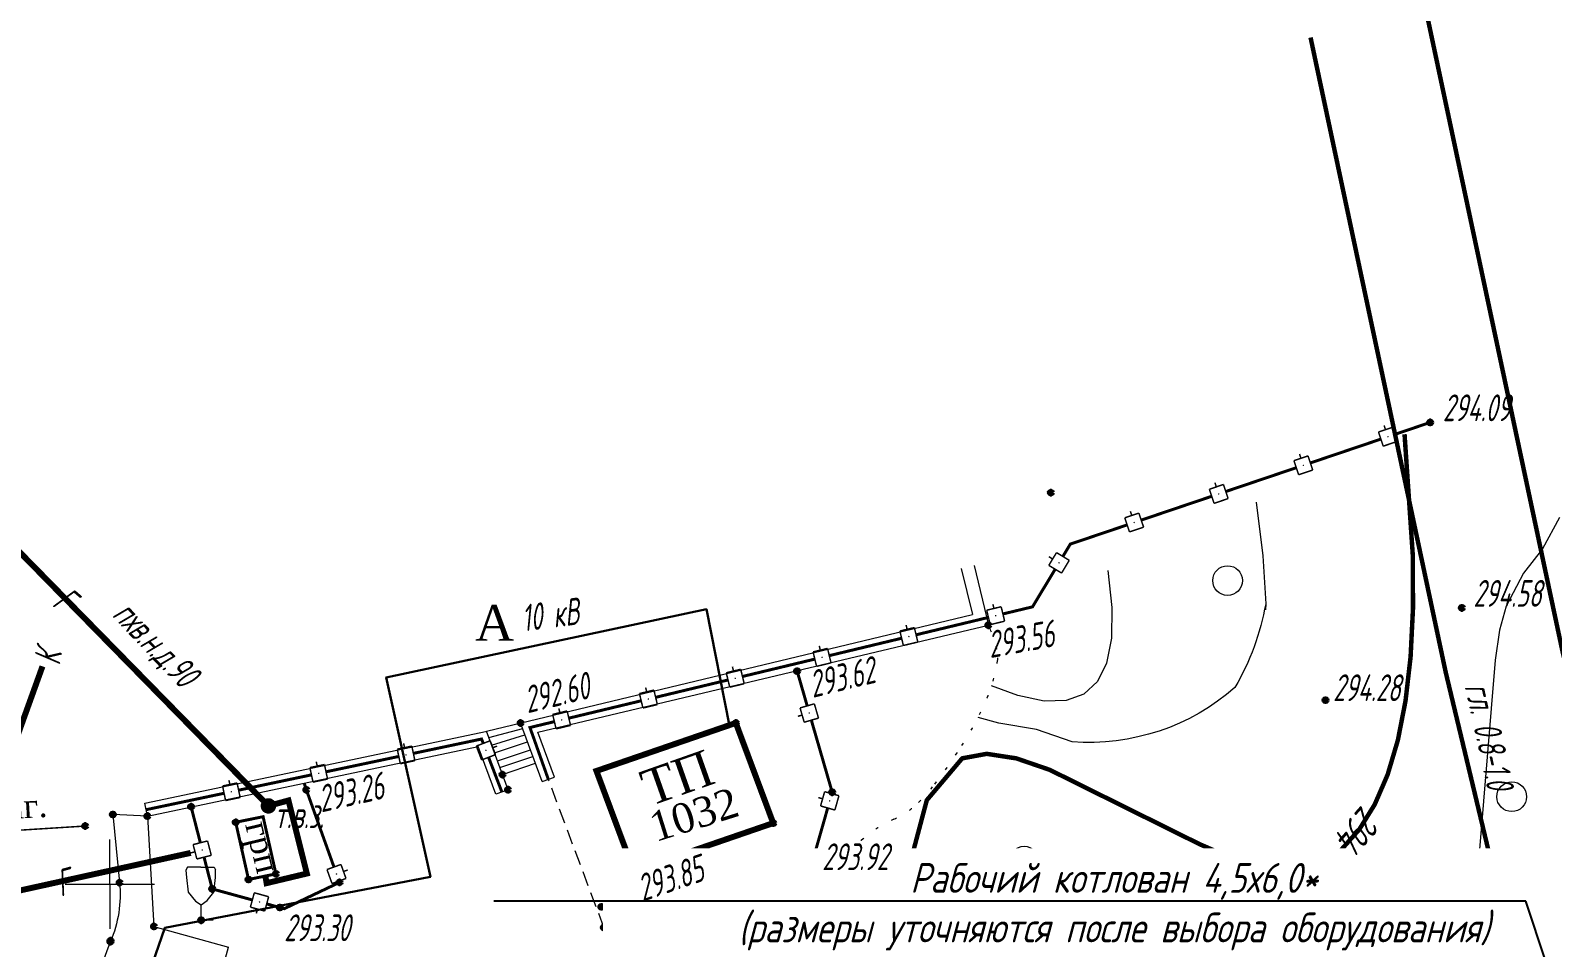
# Model space of a CAD drawing. Header units: metres. Extents: x 0 to 3282, y 0 to 1671.
# Drawn here: x 2035.9 to 2087, y 1343.3 to 1374.1 of the extents above; entities that cross this region are included whole.
import ezdxf
from ezdxf import colors
from ezdxf.entities.mleader import LeaderData, LeaderLine
from ezdxf.math import Vec2, Vec3

# ---------------------------------------------------------------- set-up
doc = ezdxf.new("R2010")
doc.units = ezdxf.units.M
for name, pattern in [('71100000a', [1, 0, -1]), ('COMMUN', [6, 5, -1]), ('DASHED', [0.75, 0.5, -0.25])]:
    doc.linetypes.add(name, pattern=pattern)
for name, color, linetype, lineweight, transparency in [('31252100', 7, 'Continuous', 18, 0.65), ('71100000', 7, 'Continuous', 18, 0.65), ('71133200', 7, 'Continuous', 18, 0.65), ('82212100', 7, 'Continuous', 18, 0.65), ('Commun', 7, 'Continuous', 18, 0.65), ('CONTOURS-LABEL', 7, 'Continuous', 18, 0.65), ('GEO_POINTS', 7, 'Continuous', 18, 0.65), ('Grid', 7, 'Continuous', 18, 0.65), ('Otm', 7, 'Continuous', 18, 0.65), ('R_Поверхность5_CNT-MAJ', 7, 'Continuous', 18, 0.65), ('R_Поверхность5_CNT-MIN', 7, 'Continuous', 18, 0.65), ('Sit', 7, 'Continuous', 18, 0.65), ('Text', 7, 'Continuous', 18, 0.65), ('Text_com', 7, 'Continuous', 18, 0.65), ('Us_znak', 7, 'Continuous', 18, 0.65), ('Us_znak_fon', 7, 'Continuous', 18, 0.65)]:
    doc.layers.add(name, color=color, linetype=linetype, lineweight=lineweight, transparency=transparency)
doc.layers.add('НВ текст', color=213, linetype='Continuous', lineweight=13)
doc.styles.add('eskd', font='ESKD1.shx', dxfattribs={"width": 1.2, "oblique": 15})
doc.styles.get("Standard").update_dxf_attribs({"font": 'GOST_0.TTF', "oblique": 15})
doc.styles.add('style1', font='times.ttf', dxfattribs={"height": 1})
doc.linetypes.add('KABELww_500', pattern='A,0.0001,-0.4,[131,ltypeshp.shx,S=0.4,R=90,X=0.4,Y=-0.4],0.2,[131,ltypeshp.shx,S=0.2,R=90,X=0.4,Y=-0.2],3.6,[131,ltypeshp.shx,S=0.2,R=-90,X=-0.4,Y=0.2],0.2,[131,ltypeshp.shx,S=0.4,R=-90,X=-0.4,Y=0.4],-0.8,4,-0.4', length=9.6001)
doc.linetypes.add('ПОДЗ_ЛИНИИ_СВЯЗИ', pattern='A,4.8,-0.2,[133,ltypeshp.shx,S=0.2,R=0,X=-0.2,Y=0],-0.2,4.8,-2', length=12)
picture_1 = doc.add_image_def('image1.png', size_in_pixel=(630, 728))

# ---------------------------------------------------------------- blocks, each defined once
blk = doc.blocks.new('71133200')
for p, q in [((-0.924145, 3.560442), (-1.024145, 3.360442)), ((-1.024145, 3.360442), (-0.977382, 2.864397)), ((-0.024145, 3.560442), (-0.924145, 3.560442)), ((-0.024145, 3.560442), (0.875855, 3.560442)), ((0.875855, 3.560442), (0.958164, 3.395824)), ((0.975974, 2.864397), (0.958164, 3.395824)), ((-0.977382, 2.864397), (-0.861899, 1.88241)), ((0.861899, 1.88241), (0.975974, 2.864397)), ((-0.861899, 1.88241), (-0.374616, 1.28565)), ((-0.374616, 1.28565), (0, 1.039723)), ((0, 1.039723), (0.401375, 1.321765)), ((0, 0), (0, 1.039723)), ((0.401375, 1.321765), (0.861899, 1.88241)), ((0.8, 0), (0, 0))]:
    blk.add_line(p, q)
at = {"style": 'eskd', "oblique": 14.99997778}
blk.add_attdef('Z', (1.873004, -0.239356), '', height=2, dxfattribs=at)
blk = doc.blocks.new('*U45')
at = {"layer": '82212100', "linetype": 'Continuous', "ltscale": 0.5}
for points in [[(5192453.11, 4968951.126, 1), (5192453.097, 4968951.174, 1)], [(5192457.607, 4968950.366, 1), (5192457.624, 4968950.318, 1)], [(5192455.053, 4968949.397, 1), (5192455.005, 4968949.41, 1)]]:
    blk.add_hatch(color=256, dxfattribs=at).paths.add_polyline_path(points, flags=0)
at = {"layer": '82212100', "ltscale": 0.5}
blk.add_lwpolyline([(5192457.531, 4968950.577, 0.1, 0.1, 0), (5192456.604, 4968953.169, 0.1, 0.1, 0), (5192456.529, 4968953.399, 0, 0, 0)], format="xyseb", dxfattribs=at)
at = {"layer": '82212100', "linetype": 'Continuous', "ltscale": 0.5, "flags": 128}
blk.add_lwpolyline([(5192452.73, 4968952.603, 0.1, 0.1, 0), (5192453.041, 4968951.392, 0, 0, 0)], format="xyseb", dxfattribs=at)
at = {"layer": '82212100', "linetype": 'Continuous', "ltscale": 0.5, "const_width": 0.05}
for points in [[(5192452.799, 4968951.33), (5192453.283, 4968951.454)], [(5192453.283, 4968951.454), (5192453.408, 4968950.97)], [(5192452.861, 4968951.088), (5192452.716, 4968951.05)], [(5192452.924, 4968950.846), (5192452.799, 4968951.33)], [(5192453.408, 4968950.97), (5192452.924, 4968950.846)], [(5192457.296, 4968950.493), (5192457.767, 4968950.662)], [(5192457.465, 4968950.022), (5192457.296, 4968950.493)], [(5192457.767, 4968950.662), (5192457.935, 4968950.191)], [(5192457.851, 4968950.426), (5192457.992, 4968950.477)], [(5192457.935, 4968950.191), (5192457.465, 4968950.022)], [(5192454.722, 4968949.229), (5192454.854, 4968949.711)], [(5192454.854, 4968949.711), (5192455.336, 4968949.578)], [(5192455.336, 4968949.578), (5192455.204, 4968949.096)], [(5192455.204, 4968949.096), (5192454.722, 4968949.229)], [(5192454.963, 4968949.162), (5192454.923, 4968949.018)]]:
    blk.add_lwpolyline(points, dxfattribs=at)
at = {"layer": '82212100', "linetype": 'Continuous', "ltscale": 0.5}
for points in [[(5192453.166, 4968950.908, 0.1, 0.1, 0), (5192453.44, 4968949.84, 0.1, 0.1, 0), (5192454.788, 4968949.47, 0, 0, 0)], [(5192455.27, 4968949.337, 0.1, 0.1, 0), (5192455.858, 4968949.175, 0.1, 0.1, 0), (5192457.717, 4968950.06, 0.1, 0.1, 0), (5192457.7, 4968950.107, 0, 0, 0)]]:
    blk.add_lwpolyline(points, format="xyseb", dxfattribs=at)
blk = doc.blocks.new('*U46')
at = {"layer": '82212100', "linetype": 'Continuous', "ltscale": 0.5}
for points in [[(5192492.921, 4968965.032, 1), (5192492.968, 4968965.048, 1)], [(5192490.079, 4968964.071, 1), (5192490.126, 4968964.087, 1)], [(5192487.237, 4968963.11, 1), (5192487.284, 4968963.126, 1)], [(5192484.395, 4968962.149, 1), (5192484.442, 4968962.165, 1)], [(5192481.881, 4968960.78, 1), (5192481.906, 4968960.823, 1)], [(5192479.74, 4968959.019, 1), (5192479.789, 4968959.03, 1)], [(5192476.823, 4968958.318, 1), (5192476.872, 4968958.33, 1)], [(5192473.906, 4968957.618, 1), (5192473.955, 4968957.629, 1)], [(5192470.989, 4968956.917, 1), (5192471.038, 4968956.929, 1)], [(5192468.072, 4968956.216, 1), (5192468.121, 4968956.228, 1)], [(5192465.155, 4968955.516, 1), (5192465.204, 4968955.527, 1)]]:
    blk.add_hatch(color=256, dxfattribs=at).paths.add_polyline_path(points, flags=0)
for points, const_width in [([(5192492.627, 4968965.197), (5192493.101, 4968965.357)], 0.05), ([(5192492.787, 4968964.723), (5192492.627, 4968965.197)], 0.05), ([(5192492.864, 4968965.277), (5192492.816, 4968965.419)], 0.05), ([(5192493.101, 4968965.357), (5192493.261, 4968964.883)], 0.05), ([(5192492.707, 4968964.96), (5192490.339, 4968964.159)], 0.1), ([(5192493.261, 4968964.883), (5192492.787, 4968964.723)], 0.05), ([(5192489.785, 4968964.236), (5192490.259, 4968964.396)], 0.05), ([(5192489.946, 4968963.762), (5192489.785, 4968964.236)], 0.05), ([(5192490.022, 4968964.316), (5192489.974, 4968964.458)], 0.05), ([(5192490.259, 4968964.396), (5192490.419, 4968963.922)], 0.05), ([(5192489.866, 4968963.999), (5192487.497, 4968963.198)], 0.1), ([(5192490.419, 4968963.922), (5192489.946, 4968963.762)], 0.05), ([(5192486.944, 4968963.274), (5192487.417, 4968963.435)], 0.05), ([(5192487.104, 4968962.801), (5192486.944, 4968963.274)], 0.05), ([(5192487.18, 4968963.355), (5192487.132, 4968963.497)], 0.05), ([(5192487.417, 4968963.435), (5192487.577, 4968962.961)], 0.05), ([(5192487.024, 4968963.038), (5192484.655, 4968962.237)], 0.1), ([(5192487.577, 4968962.961), (5192487.104, 4968962.801)], 0.05), ([(5192484.102, 4968962.313), (5192484.575, 4968962.473)], 0.05), ([(5192484.262, 4968961.84), (5192484.102, 4968962.313)], 0.05), ([(5192484.339, 4968962.393), (5192484.29, 4968962.535)], 0.05), ([(5192484.575, 4968962.473), (5192484.736, 4968962)], 0.05), ([(5192484.736, 4968962), (5192484.262, 4968961.84)], 0.05), ([(5192481.55, 4968960.716), (5192481.809, 4968961.145)], 0.05), ([(5192481.809, 4968961.145), (5192482.237, 4968960.886)], 0.05), ([(5192481.979, 4968960.458), (5192481.55, 4968960.716)], 0.05), ([(5192481.679, 4968960.93), (5192481.551, 4968961.008)], 0.05), ([(5192482.237, 4968960.886), (5192481.979, 4968960.458)], 0.05), ([(5192479.463, 4968959.209), (5192479.949, 4968959.326)], 0.05), ([(5192479.58, 4968958.723), (5192479.463, 4968959.209)], 0.05), ([(5192479.706, 4968959.268), (5192479.671, 4968959.414)], 0.05), ([(5192479.949, 4968959.326), (5192480.066, 4968958.84)], 0.05), ([(5192476.546, 4968958.509), (5192477.032, 4968958.625)], 0.05), ([(5192476.789, 4968958.567), (5192476.754, 4968958.713)], 0.05), ([(5192477.032, 4968958.625), (5192477.149, 4968958.139)], 0.05), ([(5192479.521, 4968958.966), (5192477.091, 4968958.382)], 0.1), ([(5192480.066, 4968958.84), (5192479.58, 4968958.723)], 0.05), ([(5192476.604, 4968958.266), (5192474.174, 4968957.682)], 0.1), ([(5192476.663, 4968958.023), (5192476.546, 4968958.509)], 0.05), ([(5192477.149, 4968958.139), (5192476.663, 4968958.023)], 0.05), ([(5192473.687, 4968957.565), (5192471.257, 4968956.981)], 0.1), ([(5192473.629, 4968957.808), (5192474.115, 4968957.925)], 0.05), ([(5192473.746, 4968957.322), (5192473.629, 4968957.808)], 0.05), ([(5192473.872, 4968957.866), (5192473.837, 4968958.012)], 0.05), ([(5192474.115, 4968957.925), (5192474.232, 4968957.439)], 0.05), ([(5192470.712, 4968957.107), (5192471.198, 4968957.224)], 0.05), ([(5192470.829, 4968956.621), (5192470.712, 4968957.107)], 0.05), ([(5192470.955, 4968957.166), (5192470.92, 4968957.312)], 0.05), ([(5192471.198, 4968957.224), (5192471.315, 4968956.738)], 0.05), ([(5192474.232, 4968957.439), (5192473.746, 4968957.322)], 0.05), ([(5192467.795, 4968956.407), (5192468.281, 4968956.524)], 0.05), ([(5192468.038, 4968956.465), (5192468.003, 4968956.611)], 0.05), ([(5192468.281, 4968956.524), (5192468.398, 4968956.037)], 0.05), ([(5192470.77, 4968956.864), (5192468.339, 4968956.28)], 0.1), ([(5192471.315, 4968956.738), (5192470.829, 4968956.621)], 0.05), ([(5192467.853, 4968956.164), (5192465.422, 4968955.58)], 0.1), ([(5192467.912, 4968955.921), (5192467.795, 4968956.407)], 0.05), ([(5192468.398, 4968956.037), (5192467.912, 4968955.921)], 0.05), ([(5192464.878, 4968955.706), (5192465.364, 4968955.823)], 0.05), ([(5192464.995, 4968955.22), (5192464.878, 4968955.706)], 0.05), ([(5192465.121, 4968955.765), (5192465.086, 4968955.91)], 0.05), ([(5192465.364, 4968955.823), (5192465.481, 4968955.337)], 0.05), ([(5192465.481, 4968955.337), (5192464.995, 4968955.22)], 0.05)]:
    blk.add_lwpolyline(points, dxfattribs=dict(at, const_width=const_width))
at = {"layer": '82212100', "linetype": 'Continuous', "ltscale": 0.5, "flags": 128}
blk.add_lwpolyline([(5192494.365, 4968965.521, 0.1, 0.1, 0), (5192493.181, 4968965.12, 0, 0, 0)], format="xyseb", dxfattribs=at)
at = {"layer": '82212100', "linetype": 'Continuous', "ltscale": 0.5}
for points in [[(5192484.182, 4968962.076, 0.1, 0.1, 0), (5192482.273, 4968961.431, 0.1, 0.1, 0), (5192482.023, 4968961.016, 0, 0, 0)], [(5192481.765, 4968960.587, 0.1, 0.1, 0), (5192481.002, 4968959.322, 0.1, 0.1, 0), (5192480.008, 4968959.083, 0, 0, 0)]]:
    blk.add_lwpolyline(points, format="xyseb", dxfattribs=at)
at = {"layer": '82212100', "ltscale": 0.5}
blk.add_lwpolyline([(5192464.936, 4968955.463, 0.1, 0.1, 0), (5192464.116, 4968955.266, 0.1, 0.1, 0), (5192464.733, 4968953.524, 0, 0, 0)], format="xyseb", dxfattribs=at)
blk = doc.blocks.new('*U47')
at = {"layer": '82212100', "linetype": 'Continuous', "ltscale": 0.5}
for points in [[(5192462.627, 4968954.521, 1), (5192462.645, 4968954.474, 1)], [(5192459.93, 4968954.34, 1), (5192459.979, 4968954.35, 1)], [(5192456.994, 4968953.721, 1), (5192457.043, 4968953.731, 1)], [(5192454.059, 4968953.102, 1), (5192454.108, 4968953.112, 1)]]:
    blk.add_hatch(color=256, dxfattribs=at).paths.add_polyline_path(points, flags=0)
for points, const_width in [([(5192459.658, 4968954.538), (5192460.147, 4968954.641)], 0.05), ([(5192459.761, 4968954.048), (5192459.658, 4968954.538)], 0.05), ([(5192459.902, 4968954.589), (5192459.872, 4968954.736)], 0.05), ([(5192460.147, 4968954.641), (5192460.25, 4968954.152)], 0.05), ([(5192462.313, 4968954.642), (5192462.78, 4968954.821)], 0.05), ([(5192462.492, 4968954.175), (5192462.313, 4968954.642)], 0.05), ([(5192462.78, 4968954.821), (5192462.959, 4968954.354)], 0.05), ([(5192462.87, 4968954.587), (5192463.01, 4968954.641)], 0.05), ([(5192456.722, 4968953.919), (5192457.212, 4968954.022)], 0.05), ([(5192456.967, 4968953.97), (5192456.936, 4968954.117)], 0.05), ([(5192457.212, 4968954.022), (5192457.315, 4968953.533)], 0.05), ([(5192459.709, 4968954.293), (5192457.263, 4968953.777)], 0.1), ([(5192460.25, 4968954.152), (5192459.761, 4968954.048)], 0.05), ([(5192462.959, 4968954.354), (5192462.492, 4968954.175)], 0.05), ([(5192454.032, 4968953.352), (5192454.001, 4968953.498)], 0.05), ([(5192456.774, 4968953.674), (5192454.328, 4968953.159)], 0.1), ([(5192456.826, 4968953.43), (5192456.722, 4968953.919)], 0.05), ([(5192457.315, 4968953.533), (5192456.826, 4968953.43)], 0.05), ([(5192453.787, 4968953.3), (5192454.276, 4968953.403)], 0.05), ([(5192453.89, 4968952.811), (5192453.787, 4968953.3)], 0.05), ([(5192454.379, 4968952.914), (5192453.89, 4968952.811)], 0.05), ([(5192454.276, 4968953.403), (5192454.379, 4968952.914)], 0.05)]:
    blk.add_lwpolyline(points, dxfattribs=dict(at, const_width=const_width))
blk.add_lwpolyline([(5192462.547, 4968954.731, 0.1, 0.1, 0), (5192462.49, 4968954.879, 0.1, 0.1, 0), (5192460.199, 4968954.396, 0, 0, 0)], format="xyseb", dxfattribs=at)
at = {"layer": '82212100', "linetype": 'Continuous', "ltscale": 0.5, "flags": 128}
blk.add_lwpolyline([(5192463.173, 4968953.097, 0.1, 0.1, 0), (5192462.726, 4968954.264, 0, 0, 0)], format="xyseb", dxfattribs=at)
at = {"layer": '82212100', "ltscale": 0.5, "const_width": 0.1}
blk.add_lwpolyline([(5192453.838, 4968953.055), (5192451.216, 4968952.503)], dxfattribs=at)
blk = doc.blocks.new('*U48')
at = {"layer": '82212100', "linetype": 'Continuous', "ltscale": 0.5}
for points in [[(5192492.921, 4968965.032, 1), (5192492.968, 4968965.048, 1)], [(5192490.079, 4968964.071, 1), (5192490.126, 4968964.087, 1)], [(5192487.237, 4968963.11, 1), (5192487.284, 4968963.126, 1)], [(5192484.395, 4968962.149, 1), (5192484.442, 4968962.165, 1)], [(5192481.881, 4968960.78, 1), (5192481.906, 4968960.823, 1)]]:
    blk.add_hatch(color=256, dxfattribs=at).paths.add_polyline_path(points, flags=0)
for points, const_width in [([(5192492.627, 4968965.197), (5192493.101, 4968965.357)], 0.05), ([(5192492.787, 4968964.723), (5192492.627, 4968965.197)], 0.05), ([(5192492.864, 4968965.277), (5192492.816, 4968965.419)], 0.05), ([(5192493.101, 4968965.357), (5192493.261, 4968964.883)], 0.05), ([(5192492.707, 4968964.96), (5192490.339, 4968964.159)], 0.1), ([(5192493.261, 4968964.883), (5192492.787, 4968964.723)], 0.05), ([(5192489.785, 4968964.236), (5192490.259, 4968964.396)], 0.05), ([(5192489.946, 4968963.762), (5192489.785, 4968964.236)], 0.05), ([(5192490.022, 4968964.316), (5192489.974, 4968964.458)], 0.05), ([(5192490.259, 4968964.396), (5192490.419, 4968963.922)], 0.05), ([(5192489.866, 4968963.999), (5192487.497, 4968963.198)], 0.1), ([(5192490.419, 4968963.922), (5192489.946, 4968963.762)], 0.05), ([(5192486.944, 4968963.274), (5192487.417, 4968963.435)], 0.05), ([(5192487.104, 4968962.801), (5192486.944, 4968963.274)], 0.05), ([(5192487.18, 4968963.355), (5192487.132, 4968963.497)], 0.05), ([(5192487.417, 4968963.435), (5192487.577, 4968962.961)], 0.05), ([(5192487.024, 4968963.038), (5192484.655, 4968962.237)], 0.1), ([(5192487.577, 4968962.961), (5192487.104, 4968962.801)], 0.05), ([(5192484.102, 4968962.313), (5192484.575, 4968962.473)], 0.05), ([(5192484.262, 4968961.84), (5192484.102, 4968962.313)], 0.05), ([(5192484.339, 4968962.393), (5192484.29, 4968962.535)], 0.05), ([(5192484.575, 4968962.473), (5192484.736, 4968962)], 0.05), ([(5192484.736, 4968962), (5192484.262, 4968961.84)], 0.05), ([(5192481.55, 4968960.716), (5192481.809, 4968961.145)], 0.05), ([(5192481.809, 4968961.145), (5192482.237, 4968960.886)], 0.05), ([(5192481.979, 4968960.458), (5192481.55, 4968960.716)], 0.05), ([(5192481.679, 4968960.93), (5192481.551, 4968961.008)], 0.05), ([(5192482.237, 4968960.886), (5192481.979, 4968960.458)], 0.05)]:
    blk.add_lwpolyline(points, dxfattribs=dict(at, const_width=const_width))
at = {"layer": '82212100', "linetype": 'Continuous', "ltscale": 0.5, "flags": 128}
blk.add_lwpolyline([(5192494.365, 4968965.521, 0.1, 0.1, 0), (5192493.181, 4968965.12, 0, 0, 0)], format="xyseb", dxfattribs=at)
at = {"layer": '82212100', "linetype": 'Continuous', "ltscale": 0.5}
blk.add_lwpolyline([(5192484.182, 4968962.076, 0.1, 0.1, 0), (5192482.273, 4968961.431, 0.1, 0.1, 0), (5192482.023, 4968961.016, 0, 0, 0)], format="xyseb", dxfattribs=at)
at = {"layer": '82212100', "ltscale": 0.5, "const_width": 0.1}
blk.add_lwpolyline([(5192481.765, 4968960.587), (5192481.002, 4968959.322)], dxfattribs=at)
blk = doc.blocks.new('*U49')
at = {"layer": '82212100', "linetype": 'Continuous', "ltscale": 0.5}
for points in [[(5192473.508, 4968955.729, 1), (5192473.495, 4968955.777, 1)], [(5192474.183, 4968952.777, 1), (5192474.196, 4968952.825, 1)], [(5192472.834, 4968950.412, 1), (5192472.882, 4968950.426, 1)], [(5192469.961, 4968949.549, 1), (5192470.009, 4968949.564, 1)], [(5192467.088, 4968948.687, 1), (5192467.136, 4968948.701, 1)]]:
    blk.add_hatch(color=256, dxfattribs=at).paths.add_polyline_path(points, flags=0)
at = {"layer": '82212100', "linetype": 'Continuous', "ltscale": 0.5, "flags": 128}
blk.add_lwpolyline([(5192473.085, 4968957.194, 0.1, 0.1, 0), (5192473.432, 4968955.993, 0, 0, 0)], format="xyseb", dxfattribs=at)
at = {"layer": '82212100', "linetype": 'Continuous', "ltscale": 0.5}
for points, const_width in [([(5192473.192, 4968955.924), (5192473.672, 4968956.063)], 0.05), ([(5192473.672, 4968956.063), (5192473.811, 4968955.582)], 0.05), ([(5192473.261, 4968955.684), (5192473.117, 4968955.642)], 0.05), ([(5192473.331, 4968955.443), (5192473.192, 4968955.924)], 0.05), ([(5192473.811, 4968955.582), (5192473.331, 4968955.443)], 0.05), ([(5192473.881, 4968952.629), (5192474.018, 4968953.11)], 0.05), ([(5192474.018, 4968953.11), (5192474.498, 4968952.973)], 0.05), ([(5192474.498, 4968952.973), (5192474.362, 4968952.492)], 0.05), ([(5192473.949, 4968952.87), (5192473.805, 4968952.911)], 0.05), ([(5192474.362, 4968952.492), (5192473.881, 4968952.629)], 0.05), ([(5192472.619, 4968950.347), (5192470.224, 4968949.628)], 0.1), ([(5192472.547, 4968950.586), (5192473.026, 4968950.73)], 0.05), ([(5192472.691, 4968950.107), (5192472.547, 4968950.586)], 0.05), ([(5192472.787, 4968950.658), (5192472.743, 4968950.802)], 0.05), ([(5192473.026, 4968950.73), (5192473.17, 4968950.251)], 0.05), ([(5192469.674, 4968949.724), (5192470.153, 4968949.868)], 0.05), ([(5192469.913, 4968949.796), (5192469.87, 4968949.94)], 0.05), ([(5192470.153, 4968949.868), (5192470.296, 4968949.389)], 0.05), ([(5192473.17, 4968950.251), (5192472.691, 4968950.107)], 0.05), ([(5192469.746, 4968949.485), (5192467.351, 4968948.766)], 0.1), ([(5192469.817, 4968949.245), (5192469.674, 4968949.724)], 0.05), ([(5192470.296, 4968949.389), (5192469.817, 4968949.245)], 0.05), ([(5192466.8, 4968948.862), (5192467.279, 4968949.005)], 0.05), ([(5192466.944, 4968948.383), (5192466.8, 4968948.862)], 0.05), ([(5192467.04, 4968948.934), (5192466.997, 4968949.077)], 0.05), ([(5192467.279, 4968949.005), (5192467.423, 4968948.527)], 0.05), ([(5192467.423, 4968948.527), (5192466.944, 4968948.383)], 0.05)]:
    blk.add_lwpolyline(points, dxfattribs=dict(at, const_width=const_width))
for points in [[(5192473.571, 4968955.513, 0.1, 0.1, 0), (5192474.272, 4968953.09, 0.1, 0.1, 0), (5192474.258, 4968953.042, 0, 0, 0)], [(5192474.121, 4968952.561, 0.1, 0.1, 0), (5192473.573, 4968950.633, 0.1, 0.1, 0), (5192473.098, 4968950.491, 0, 0, 0)]]:
    blk.add_lwpolyline(points, format="xyseb", dxfattribs=at)
at = {"layer": '82212100', "ltscale": 0.5, "const_width": 0.1}
blk.add_lwpolyline([(5192466.872, 4968948.622), (5192466.601, 4968948.541)], dxfattribs=at)
blk = doc.blocks.new('31252100a')
blk.add_circle((0, 0), 1)
blk = doc.blocks.new('GRID')
at = {"layer": 'Grid', "color": 104}
blk.add_line((-1.5, 0), (1.5, 0), dxfattribs=at)
for points in [[(0, 0), (0, 1.5)], [(0, 0), (0, -1.5)]]:
    blk.add_lwpolyline(points, dxfattribs=at)
blk = doc.blocks.new('KOVER')
at = {"layer": 'Us_znak', "lineweight": -2}
blk.add_hatch(color=0, dxfattribs=at).paths.add_polyline_path([(-0.21, 0, 1), (0.21, 0, 1)])
at = {"layer": 'Us_znak_fon', "true_color": 0xffffff}
blk.add_hatch(color=7, dxfattribs=at).paths.add_polyline_path([(-0.26, 0, 1), (0.26, 0, 1)])
at = {"layer": 'Us_znak', "color": 0, "lineweight": -2}
blk.add_circle((0, 0), 0.21, dxfattribs=at)

msp = doc.modelspace()

# ---------------------------------------------------------------- linework, layer by layer
at = {"color": 192, "linetype": 'ПОДЗ_ЛИНИИ_СВЯЗИ', "lineweight": 60, "ltscale": 0.4, "const_width": 0.15, "elevation": 294.927, "flags": 128}
msp.add_lwpolyline([(2082.815, 1374.643), (2087.359, 1353.294), (2107.579, 1268.983), (2112.6, 1247.681)], dxfattribs=at)
at = {"color": 192, "linetype": 'ПОДЗ_ЛИНИИ_СВЯЗИ', "lineweight": 60, "ltscale": 0.4, "const_width": 0.15, "flags": 128}
msp.add_lwpolyline([(2078.904, 1373.881), (2083.448, 1352.533), (2103.668, 1268.222), (2108.69, 1246.919)], dxfattribs=at)
at = {"layer": '71100000', "linetype": '71100000a', "ltscale": 0.5}
msp.add_lwpolyline([(2064.703, 1342.837, -0.031008), (2063.961, 1343.305, -0.033317), (2063.332, 1343.825, -0.052941), (2063.047, 1344.157, -0.046429), (2062.805, 1344.593, -0.076839), (2062.715, 1344.925, -0.061348), (2062.721, 1345.356, -0.123062), (2062.962, 1345.959, -0.058649), (2063.873, 1346.951, -0.073014), (2064.905, 1347.606, 0.088951), (2065.736, 1348.171, 0.03661), (2066.278, 1348.785, 0.0189), (2067.19, 1350.082, 0.044284), (2068.037, 1351.686, 0.062004), (2068.388, 1352.936, 0.100923), (2068.368, 1353.324, 0.045359), (2068.079, 1354.132)], format="xyb", dxfattribs=at)
at = {"layer": 'Commun', "color": 4, "linetype": 'COMMUN', "ltscale": 0.7, "const_width": 0.2, "flags": 128}
for points in [[(2041.275, 1346.473), (2033.759, 1344.818), (2024.631, 1324.564), (2007.049, 1303.838), (2006.14, 1302.082), (1993.054, 1332.724), (1973.571, 1377.655), (1961.298, 1407.187)], [(2043.887, 1348.053), (2030.284, 1361.939)]]:
    msp.add_lwpolyline(points, dxfattribs=at)
at = {"layer": 'Commun', "color": 1, "linetype": 'KABELww_500', "lineweight": 30, "elevation": 289.986, "flags": 128}
msp.add_lwpolyline([(2059.382, 1350.746), (2058.602, 1354.663), (2047.839, 1352.371), (2049.33, 1345.669), (2040.403, 1343.95), (2022.004, 1290.782), (2048.508, 1235.647)], dxfattribs=at)
at = {"layer": 'Commun', "color": 32, "linetype": 'COMMUN', "ltscale": 0.7, "const_width": 0.2, "elevation": 289.283, "flags": 128}
msp.add_lwpolyline([(2024.307, 1319.468), (2036.296, 1352.744)], dxfattribs=at)
at = {"layer": 'Commun', "color": 4, "linetype": 'COMMUN', "ltscale": 0.7, "const_width": 0.2, "elevation": 293.671, "flags": 128}
msp.add_lwpolyline([(2043.785, 1345.695), (2043.826, 1345.456), (2045.179, 1345.779), (2044.561, 1348.236), (2043.747, 1348.015)], dxfattribs=at)
at = {"layer": 'GEO_POINTS', "lineweight": 60}
for centre in [(2082.924, 1360.943, 294.086), (2070.179, 1358.584, 293.509), (2083.99, 1354.708, 294.584), (2068.079, 1354.126, 293.563), (2061.652, 1352.583, 293.624), (2079.406, 1351.608, 294.281), (2052.363, 1350.84, 292.597), (2059.593, 1350.841, 294.66), (2051.752, 1349.104, 293.527), (2045.163, 1348.591, 293.262), (2051.939, 1348.595, 293.533), (2062.831, 1348.512, 293.78), (2038.659, 1347.763, 292.474), (2039.821, 1347.71, 292.515), (2041.289, 1348.025, 293.079), (2037.733, 1347.376, 292.508), (2042.787, 1347.503, 293.671), (2060.849, 1347.475, 293.788), (2043.219, 1345.58, 293.703), (2044.14, 1345.768, 292.964), (2056.164, 1345.862, 293.846), (2062.132, 1346.055, 293.921), (2038.887, 1345.474, 292.591), (2041.999, 1345.263, 293.242), (2046.276, 1345.482, 293.473), (2062.721, 1345.356, 294.019), (2044.272, 1344.637, 293.296), (2055.075, 1344.659, 293.868), (2041.626, 1344.209, 293.127), (2038.58, 1343.522, 292.865), (2040.042, 1344.002, 292.839), (2055.16, 1343.963, 293.889), (2038.579, 1343.49, 292.735)]:
    msp.add_circle(centre, 0.06, dxfattribs=at)
at = {"layer": 'R_Поверхность5_CNT-MAJ', "color": 32, "const_width": 0.15, "elevation": 294, "flags": 128}
msp.add_lwpolyline([(2082.062, 1360.547), (2082.339, 1356.486), (2082.346, 1354.693), (2082.265, 1353.059), (2082.095, 1351.582), (2081.838, 1350.264), (2081.494, 1349.104), (2081.061, 1348.103), (2080.54, 1347.26), (2079.931, 1346.574), (2079.235, 1346.048), (2078.45, 1345.817), (2077.488, 1345.906), (2076.386, 1346.244), (2075.183, 1346.763), (2070.141, 1349.265), (2069.016, 1349.651), (2068.023, 1349.803), (2067.2, 1349.652), (2066.01, 1348.246), (2064.741, 1343.468), (2064.431, 1342.994)], dxfattribs=at)
at = {"layer": 'R_Поверхность5_CNT-MIN', "color": 32, "flags": 128}
for points, elevation in [([(2077.079, 1358.259), (2077.302, 1356.463), (2077.396, 1354.847), (2077.391, 1354.645)], 293.5), ([(2087.266, 1357.747), (2086.695, 1356.694), (2086.064, 1355.88), (2085.473, 1354.771), (2085.256, 1353.963), (2085.104, 1352.946), (2084.585, 1346.585), (2084.384, 1345.431), (2084.102, 1344.442), (2083.718, 1343.67), (2083.211, 1343.168)], 294.5), ([(2072.095, 1355.97), (2072.227, 1354.727), (2072.212, 1353.689), (2072.049, 1352.856), (2071.74, 1352.229), (2071.283, 1351.807), (2070.688, 1351.592), (2069.949, 1351.577), (2069.067, 1351.762), (2068.188, 1352.093)], 293), ([(2081.848, 1343.122), (2080.104, 1343.937), (2078.178, 1345.033), (2076.298, 1345.68), (2074.584, 1345.752), (2073.541, 1344.893), (2072.66, 1343.47), (2071.893, 1341.604)], 294.5)]:
    msp.add_lwpolyline(points, dxfattribs=dict(at, elevation=elevation))
at = {"layer": 'R_Поверхность5_CNT-MIN', "color": 32, "elevation": 293.5, "flags": 128}
msp.add_lwpolyline([(2077.396, 1354.847, -0.088713), (2076.365, 1352.037, -0.201715), (2070.891, 1350.204), (2069.697, 1350.616), (2068.435, 1350.839), (2067.73, 1351.023)], format="xyb", dxfattribs=at)
at = {"layer": 'Sit', "flags": 128}
for points, elevation in [([(2067.169, 1356.032), (2067.541, 1354.485)], 293.563), ([(2067.597, 1356.135), (2068.079, 1354.132)], 293.563), ([(2051.216, 1350.564), (2067.541, 1354.485)], 292.597), ([(2052.945, 1350.529), (2068.079, 1354.126)], 292.597), ([(2053.085, 1348.871), (2052.363, 1350.84)], 293.533), ([(2039.73, 1348.14), (2051.232, 1350.568)], 292.515), ([(2051.939, 1348.595), (2051.216, 1350.564)], 293.533), ([(2051.292, 1350.356), (2052.432, 1350.652)], 293.527), ([(2051.387, 1350.098), (2052.507, 1350.446)], 293.527), ([(2051.481, 1349.842), (2052.593, 1350.212)], 293.527), ([(2053.498, 1349.022), (2052.945, 1350.529)], 293.533), ([(2039.821, 1347.71), (2050.934, 1350.055)], 292.515), ([(2051.526, 1348.444), (2050.934, 1350.055)], 293.533), ([(2051.58, 1349.573), (2052.692, 1349.943)], 293.527), ([(2051.666, 1349.339), (2052.776, 1349.713)], 293.527), ([(2051.752, 1349.104), (2052.86, 1349.484)], 293.527), ([(2053.085, 1348.871), (2053.498, 1349.022)], 293.533), ([(2051.939, 1348.595), (2051.526, 1348.444)], 293.533), ([(2039.821, 1347.71), (2039.73, 1348.14)], 292.515), ([(2039.821, 1347.71), (2040.042, 1344.002), (2042.547, 1343.299)], 292.515), ([(2034.154, 1331.443), (2038.579, 1343.49)], 293.768), ([(2042.251, 1342.245), (2042.547, 1343.299)], 293.25)]:
    msp.add_lwpolyline(points, dxfattribs=dict(at, elevation=elevation))
for points, const_width, elevation in [([(2059.593, 1350.841), (2060.849, 1347.475), (2056.164, 1345.862), (2054.909, 1349.228)], 0.2, 294.66), ([(2042.787, 1347.503), (2043.219, 1345.58), (2044.14, 1345.768), (2043.709, 1347.69)], 0.1, 293.671)]:
    msp.add_lwpolyline(points, close=True, dxfattribs=dict(at, const_width=const_width, elevation=elevation))
at = {"layer": 'Sit', "linetype": 'DASHED', "elevation": 293.563, "flags": 128}
msp.add_lwpolyline([(2055.16, 1343.963), (2053.292, 1348.947)], dxfattribs=at)
at = {"layer": 'Sit', "elevation": 292.515, "flags": 128}
msp.add_lwpolyline([(2039.821, 1347.71), (2038.659, 1347.763), (2038.887, 1345.474, -0.124641), (2038.579, 1343.49, 13.131359)], format="xyb", dxfattribs=at)
at = {"layer": 'Sit', "const_width": 0.05, "elevation": 292.508, "flags": 128}
msp.add_lwpolyline([(2037.733, 1347.376), (2032.791, 1347.064)], dxfattribs=at)

# ---------------------------------------------------------------- block references
at = {"layer": '31252100', "color": 7, "xscale": 0.5, "yscale": 0.5, "zscale": 0.5}
for p in [(2076.116, 1355.626), (2085.662, 1348.363), (2069.282, 1346.194), (2078.285, 1345.761)]:
    msp.add_blockref('31252100a', p, dxfattribs=at)
at = {"layer": '71133200', "color": 7, "xscale": 0.5, "yscale": 0.5, "zscale": 0.5}
msp.add_blockref('71133200', (2041.626, 1344.209, 293.127), dxfattribs=at)
at = {"layer": '82212100', "color": 7}
for name in ['*U46', '*U48', '*U49', '*U47', '*U45']:
    msp.add_blockref(name, (-5190411.441, -4967604.578), dxfattribs=at)
at = {"layer": 'Grid', "color": 7, "linetype": 'Continuous'}
msp.add_blockref('GRID', (2038.559, 1345.422), dxfattribs=at)
at = {"layer": 'Sit', "color": 7, "linetype": 'Continuous'}
msp.add_blockref('KOVER', (2043.887, 1348.053), dxfattribs=at)

# ---------------------------------------------------------------- texts
at = {"layer": 'CONTOURS-LABEL', "color": 32, "oblique": 13, "width": 0.8}
msp.add_text('294', height=1, rotation=228.3831, dxfattribs=at).set_placement((2080.624, 1348.097, 294))
at = {"layer": 'Otm', "oblique": 13, "width": 0.8}
for s, p in [('294.09', (2083.349, 1360.984, 294.086)), ('294.58', (2084.375, 1354.746, 294.584)), ('294.28', (2079.662, 1351.575, 294.281)), ('293.92', (2062.496, 1345.893, 293.921)), ('293.30', (2044.417, 1343.506, 293.296))]:
    msp.add_text(s, height=0.9, dxfattribs=at).set_placement(p)
for s, rotation, p in [('293.56', 10.4016, (2068.139, 1353.017, 588.103)), ('293.62', 13.6128, (2062.176, 1351.681, -61813.738)), ('292.60', 13.5059, (2052.594, 1351.162, 292.597)), ('293.26', 12.5624, (2045.664, 1347.831, 293.262)), ('293.85', 18.9978, (2056.458, 1344.827, 293.846))]:
    msp.add_text(s, height=0.9, rotation=rotation, dxfattribs=at).set_placement(p)
at = {"layer": 'Text', "style": 'style1'}
msp.add_text('А', height=1.2, dxfattribs=at).set_placement((2050.831, 1353.603))
at = {"layer": 'Text', "color": 7, "style": 'style1'}
for s, height, rotation, p in [('ТП', 1.2, 19.4547, (2056.689, 1348.03, -285.654)), ('1032', 1, 17.4336, (2056.891, 1346.834, -285.654)), ('грп', 0.8, 283.7562, (2043.102, 1347.423, -285.654))]:
    msp.add_text(s, height=height, rotation=rotation, dxfattribs=at).set_placement(p)
at = {"layer": 'Text', "style": 'style1'}
msp.add_text('шлаг.', height=0.8, rotation=3.2581, dxfattribs=at).set_placement((2033.612, 1347.522, -289.311))
at = {"layer": 'Text_com', "oblique": 13, "width": 0.8}
for s, rotation, p in [('Г', 319.2191, (2036.583, 1354.807, 282.899)), ('пхв.н.д.90', 313.5242, (2038.603, 1354.447, 568.007)), ('К', 79.7304, (2036.875, 1352.75, 286.771)), ('гл. 0.8-1.0', 282.4012, (2084.077, 1352.073, 568.007)), ('Г', 15.4617, (2036.904, 1344.991, 282.899))]:
    msp.add_text(s, height=0.9, rotation=rotation, dxfattribs=at).set_placement(p)
at = {"layer": 'Text_com', "color": 1, "oblique": 13, "width": 0.8}
msp.add_text('10 кВ ', height=0.9, rotation=7.5803, dxfattribs=at).set_placement((2052.441, 1353.907, 568.007))
at = {"layer": 'Text_com', "oblique": 13, "width": 0.8}
msp.add_text('т.в.з.', height=0.9, dxfattribs=at).set_placement((2044.084, 1347.304))

# ---------------------------------------------------------------- pictures from other files: only their frames are drawn
image = msp.add_image(picture_1, insert=(1887.613, 1279.375, 287.326), size_in_units=(256.833, 296.785), rotation=1.5196, dxfattribs=dict(fade=50))
image.dxf.flags = 15

# ---------------------------------------------------------------- next in the draw order: leaders
at = {"layer": 'НВ текст', "color": 0, "ltscale": 100}
ml = msp.add_multileader_mtext('Standard', dxfattribs=at)
ml.set_content('Рабочий котлован 4,5х6,0*\\P(размеры уточняются после выбора оборудования)')
ml.set_leader_properties()
ml.build(insert=Vec2(0, 0))
ml.multileader.update_dxf_attribs({"has_dogleg": 0, "text_left_attachment_type": 6, "text_right_attachment_type": 6, "dogleg_length": 1, "arrow_head_size": 2})
ctx = ml.context
ctx.base_point, ctx.char_height, ctx.arrow_head_size, ctx.landing_gap_size, ctx.plane_origin = Vec3(2058.462, 1344.847, 295.44), 1, 2, 1, Vec3(10417.939, -5606.229, 295.44)
ctx.left_attachment, ctx.right_attachment, ctx.text_align_type = 6, 6, 1
notes = []
notes.append((ctx, [(0, (1, 1, 0), (2087.132, 1344.847, 295.44), (-1, 0), 1, [(1, [(2119.12, 1335.502, 295.44), (2092.251, 1326.624, 295.44)], 0, [])])]))
ctx.mtext.insert, ctx.mtext.width, ctx.mtext.defined_height, ctx.mtext.alignment, ctx.mtext.flow_direction = Vec3(2072.297, 1346.132, 295.44), 33.3424, 4.033, 2, 5
ctx.mtext.has_bg_fill, ctx.mtext.bg_color, ctx.mtext.bg_scale_factor, ctx.mtext.bg_transparency, ctx.mtext.use_window_bg_color = 1, -1027028792, 1.5, 0, 1
for ctx, leaders in notes:
    for number, flags, end, landing, length, lines in leaders:
        leader = LeaderData()
        leader.index, (leader.has_last_leader_line, leader.has_dogleg_vector, leader.attachment_direction) = number, flags
        leader.last_leader_point, leader.dogleg_vector, leader.dogleg_length = Vec3(end), Vec3(landing), length
        for number, points, colour, breaks in lines:
            line = LeaderLine()
            line.index, line.vertices, line.color, line.breaks = number, Vec3.list(points), colors.encode_raw_color(colour), breaks
            leader.lines.append(line)
        ctx.leaders.append(leader)

doc.saveas('drawing.dxf')
